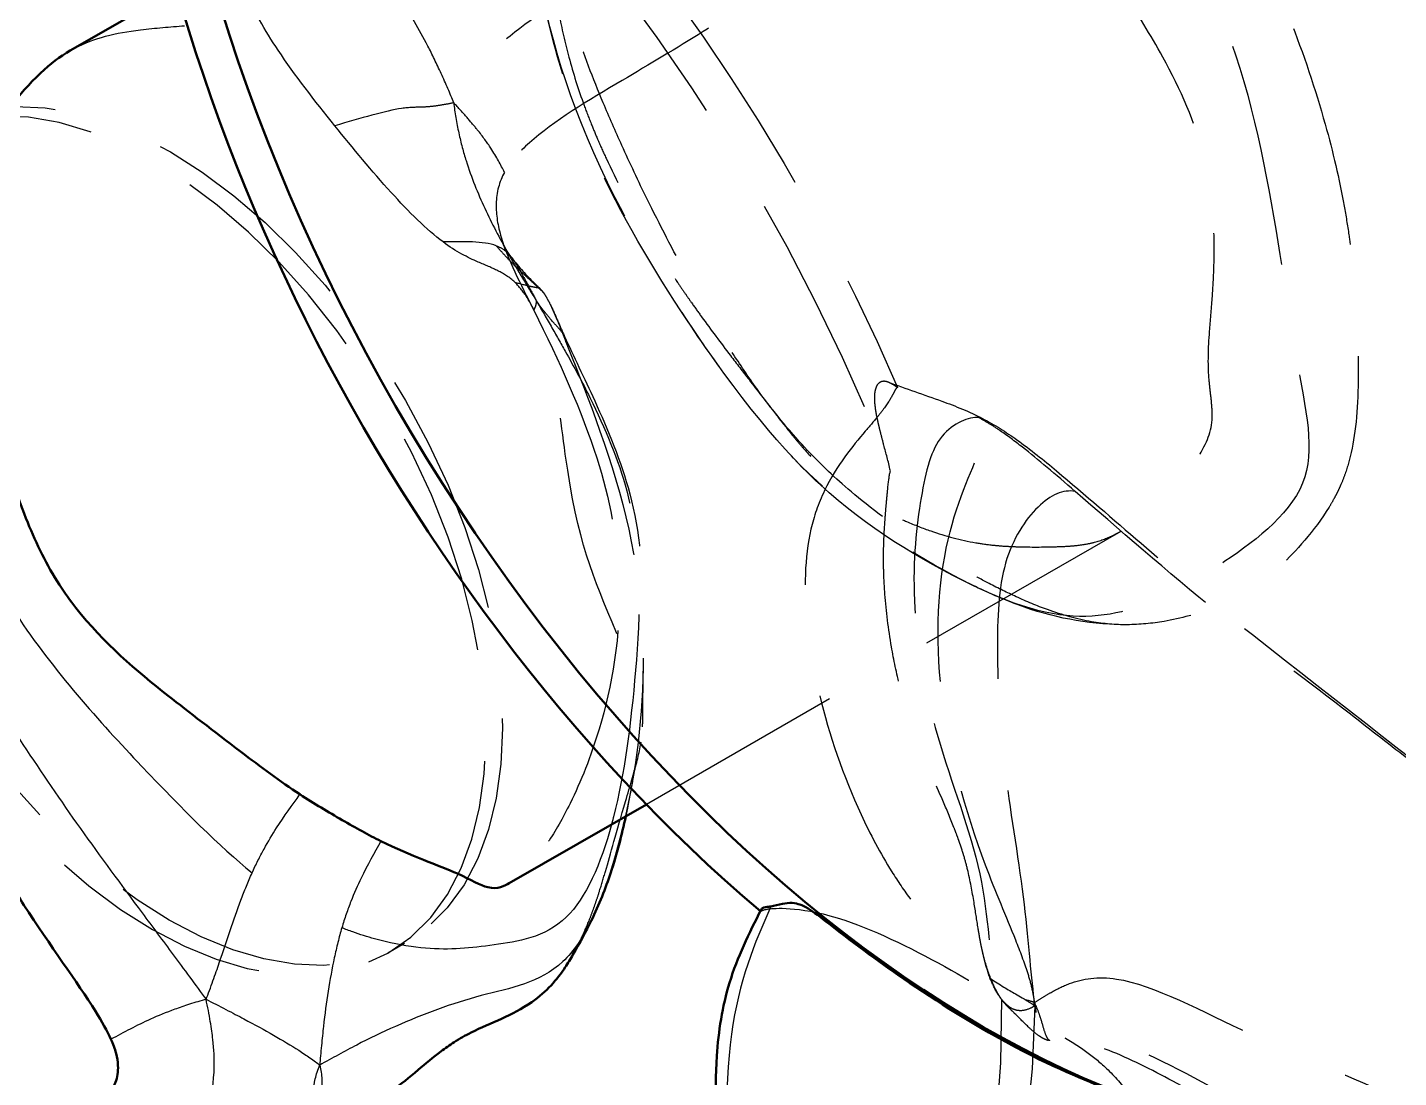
# Model space of a CAD drawing. Header units: millimetres. Extents: x 0 to 420, y 0 to 297.
# Drawn here: x 357.05 to 371.62, y 170.66 to 181.83 of the extents above; entities that cross this region are included whole.
import ezdxf

# ---------------------------------------------------------------- set-up
doc = ezdxf.new("R2010")
doc.units = ezdxf.units.MM
doc.header["$LTSCALE"] = 0.75
doc.linetypes.add('HIDDEN2', pattern=[4.7625, 3.175, -1.5875])
for name, color, linetype, lineweight in [('Hidden', 7, 'HIDDEN2', 25), ('Hidden Narrow', 7, 'HIDDEN2', 25), ('Visible', 7, 'Continuous', 50), ('Visible Narrow', 7, 'Continuous', 25)]:
    doc.layers.add(name, color=color, linetype=linetype, lineweight=lineweight)

msp = doc.modelspace()

# ---------------------------------------------------------------- linework, layer by layer
at = {"layer": 'Hidden', "extrusion": (-1e-16, -0.817547, 0.575862)}
for p, q in [((368.6643, 176.471), (363.6236, 173.5683)), ((361.0544, 172.0887), (360.8776, 171.9869))]:
    msp.add_line(p, q, dxfattribs=at)
at = {"layer": 'Hidden', "extrusion": (3e-16, 5e-16, -1)}
for centre, major_axis, ratio, start_param, end_param in [((366.8678, 181.2062), (-6.2379, 10.8323), 0.5780931, 1.0149939, 1.8544924), ((358.5593, 176.4217), (-6.2379, 10.8323), 0.5780931, 0.9870917, 1.8313697), ((358.9128, 176.6253), (-6.2379, 10.8323), 0.5780931, 1.0866297, 1.7713137), ((358.3825, 176.3199), (-2.4952, 4.3329), 0.5780931, 3.1415927, 9.424778), ((366.8678, 181.2062), (-6.2379, 10.8323), 0.5780932, 4.1567499, 4.1571198), ((358.5593, 176.4217), (-6.2379, 10.8323), 0.5780931, 2.3381887, 3.389199), ((358.9128, 176.6253), (-6.2379, 10.8323), 0.5780931, 2.3649991, 3.4211848)]:
    msp.add_ellipse(centre, major_axis=major_axis, ratio=ratio, start_param=start_param, end_param=end_param, dxfattribs=at)
at = {"layer": 'Hidden'}
msp.add_ellipse((358.5593, 176.4217), major_axis=(-2.4952, 4.3329), ratio=0.5780931, start_param=4.712389, end_param=10.9955743, dxfattribs=at)
for points, knots in [([(368.7146, 184.8978), (368.8279, 184.7324), (368.9423, 184.5711), (369.2164, 184.1838), (369.3758, 183.9576), (369.7463, 183.3921), (369.9007, 183.1248), (370.1101, 182.7186), (370.1796, 182.5743), (370.3214, 182.2616), (370.3931, 182.0915), (370.6059, 181.5511), (370.7339, 181.1693), (370.9199, 180.5033), (370.986, 180.2172), (371.0574, 179.8271), (371.0744, 179.7244), (371.0999, 179.5517), (371.1094, 179.4815), (371.1241, 179.3629), (371.1297, 179.3143), (371.1404, 179.2145), (371.1454, 179.1633), (371.1576, 179.0273), (371.1639, 178.943), (371.1844, 178.6126), (371.1905, 178.3582), (371.1861, 177.8064), (371.1652, 177.5413), (371.096, 177.2317), (371.0747, 177.1564), (371.0355, 177.0451), (371.0207, 177.0074), (370.9972, 176.953), (370.9894, 176.9355), (370.9761, 176.9072), (370.9708, 176.8963), (370.9603, 176.8752), (370.9552, 176.865), (370.9431, 176.8416), (370.936, 176.8284), (370.9129, 176.7861), (370.8963, 176.7575), (370.7228, 176.4732), (370.513, 176.2477), (370.3298, 176.0713), (370.2828, 176.0287), (370.2106, 175.9686), (370.186, 175.949), (370.1483, 175.9206), (370.1357, 175.9113), (370.115, 175.8964), (370.107, 175.8908), (370.0916, 175.8802), (370.0842, 175.8751), (370.0671, 175.8636), (370.0573, 175.8572), (370.026, 175.8371), (370.0042, 175.8237), (369.8756, 175.7484), (369.7631, 175.6969), (369.4833, 175.5928), (369.3023, 175.5447), (369.0001, 175.4929), (368.8682, 175.4786), (368.6095, 175.4773), (368.4851, 175.4875), (368.2008, 175.5374), (368.0447, 175.5812), (367.7754, 175.6788), (367.6639, 175.7254), (367.4589, 175.819), (367.3629, 175.8662), (367.1921, 175.9552), (367.1166, 175.9963), (366.9883, 176.0688), (366.9353, 176.0996), (366.826, 176.1646), (366.7696, 176.1991), (366.6239, 176.2902), (366.5345, 176.3484), (366.0935, 176.6458), (365.8645, 176.8331), (365.5483, 177.1136), (365.397, 177.2628), (365.0582, 177.6366), (364.9111, 177.8291), (364.706, 178.1151), (364.6182, 178.2458), (364.4844, 178.4546), (364.4358, 178.5326), (364.3567, 178.6629), (364.3254, 178.7152), (364.2633, 178.8205), (364.2324, 178.8737), (364.1514, 179.0151), (364.1017, 179.1041), (363.9071, 179.4586), (363.765, 179.7337), (363.5397, 180.1929), (363.4491, 180.3846), (363.2953, 180.7239), (363.229, 180.8758), (363.0574, 181.2866), (362.9563, 181.5491), (362.8057, 181.9939), (362.749, 182.1796), (362.6258, 182.651), (362.5827, 182.8914), (362.525, 183.4222), (362.5298, 183.7144), (362.6268, 184.5697), (362.8368, 185.2095), (363.1189, 185.8634), (363.287, 186.1469), (363.7395, 186.6088), (364.0306, 186.7694), (364.5797, 187), (364.7576, 187.0646), (364.9868, 187.1499)], [-7.0361051, -7.0361051, -7.0361051, -7.0361051, -7.0127297, -7.0127297, -6.981024, -6.981024, -6.9375165, -6.9375165, -6.9141409, -6.9141409, -6.8869476, -6.8869476, -6.8275817, -6.8275817, -6.7798759, -6.7798759, -6.7626839, -6.7626839, -6.7507937, -6.7507937, -6.7425091, -6.7425091, -6.7337019, -6.7337019, -6.7190239, -6.7190239, -6.6758966, -6.6758966, -6.6122281, -6.6122281, -6.5902695, -6.5902695, -6.5784801, -6.5784801, -6.5727823, -6.5727823, -6.5691225, -6.5691225, -6.5656682, -6.5656682, -6.5611105, -6.5611105, -6.5508965, -6.5508965, -6.4573319, -6.4573319, -6.4266003, -6.4266003, -6.4110967, -6.4110967, -6.403366, -6.403366, -6.3985555, -6.3985555, -6.394118, -6.394118, -6.3883738, -6.3883738, -6.3757234, -6.3757234, -6.3146836, -6.3146836, -6.2281236, -6.2281236, -6.1676611, -6.1676611, -6.1127347, -6.1127347, -6.0476847, -6.0476847, -6.0031637, -6.0031637, -5.9646209, -5.9646209, -5.9342607, -5.9342607, -5.9129293, -5.9129293, -5.8902197, -5.8902197, -5.8541884, -5.8541884, -5.7119681, -5.7119681, -5.5732035, -5.5732035, -5.391336, -5.391336, -5.2475092, -5.2475092, -5.1634578, -5.1634578, -5.1076436, -5.1076436, -5.0513402, -5.0513402, -4.9582049, -4.9582049, -4.6803047, -4.6803047, -4.4876, -4.4876, -4.3329597, -4.3329597, -4.0697114, -4.0697114, -3.8827137, -3.8827137, -3.5893077, -3.5893077, -3.157022, -3.157022, -2.2616629, -2.2616629, -1.4263974, -1.4263974, -0.5029819, -0.5029819, 0, 0, 0, 0]), ([(364.1921, 185.2755), (364.1655, 185.2824), (364.1334, 185.2852), (364.0443, 185.2831), (363.9821, 185.2718), (363.8412, 185.2273), (363.7607, 185.1896), (363.6293, 185.1079), (363.5783, 185.0713), (363.4222, 184.9437), (363.3188, 184.8373), (363.1625, 184.6378), (363.1054, 184.5554), (362.9899, 184.3657), (362.9325, 184.2565), (362.8315, 184.0292), (362.7874, 183.9116), (362.72, 183.6883), (362.6944, 183.5843), (362.6268, 183.2317), (362.6075, 182.9733), (362.6182, 182.6081), (362.6244, 182.5108), (362.6412, 182.3372), (362.6503, 182.2615), (362.6713, 182.1142), (362.683, 182.0427), (362.7241, 181.8193), (362.7588, 181.6661), (362.8463, 181.3418), (362.9006, 181.1707), (362.9881, 180.9304), (363.0146, 180.8613), (363.0639, 180.7389), (363.086, 180.6857), (363.1367, 180.568), (363.1656, 180.5036), (363.3065, 180.2012), (363.4314, 179.9663), (363.6523, 179.5884), (363.7419, 179.4435), (363.8746, 179.2388), (363.9151, 179.1776), (363.9814, 179.0792), (364.0069, 179.0419), (364.0569, 178.9694), (364.0813, 178.9343), (364.1404, 178.8504), (364.1751, 178.8017), (364.3112, 178.6131), (364.4143, 178.4756), (364.5834, 178.2542), (364.6499, 178.1684), (364.8046, 177.9685), (364.8901, 177.8572), (365.0298, 177.6763), (365.084, 177.6066), (365.1672, 177.5028), (365.1962, 177.4672), (365.2521, 177.4005), (365.279, 177.3692), (365.3463, 177.2935), (365.387, 177.2498), (365.5438, 177.0925), (365.6616, 176.9945), (365.8655, 176.854), (365.9383, 176.8084), (366.0784, 176.7274), (366.1459, 176.6913), (366.272, 176.6285), (366.3306, 176.6012), (366.4748, 176.5384), (366.5605, 176.5048), (366.8038, 176.4202), (366.9631, 176.3773), (367.1853, 176.3391), (367.2458, 176.3308), (367.3577, 176.3191), (367.4088, 176.3151), (367.5038, 176.3096), (367.5484, 176.3079), (367.7386, 176.3028), (367.8649, 176.3044), (368.0371, 176.3097), (368.0879, 176.312), (368.1813, 176.3192), (368.2259, 176.3242), (368.3092, 176.3375), (368.3483, 176.3456), (368.4572, 176.3742), (368.525, 176.3994), (368.6671, 176.4694), (368.7427, 176.5165), (368.865, 176.6067), (368.9068, 176.6395), (369.0718, 176.7771), (369.2015, 176.9018), (369.3921, 177.1247), (369.4632, 177.2202), (369.6058, 177.4639), (369.6413, 177.5809), (369.6348, 177.7995), (369.6283, 177.8569), (369.6145, 177.9754), (369.6072, 178.0357), (369.5901, 178.2591), (369.5951, 178.4143), (369.6182, 178.7115), (369.6287, 178.8304), (369.6444, 179.0514), (369.6504, 179.1542), (369.657, 179.3449), (369.6584, 179.4325), (369.6561, 179.6967), (369.6462, 179.8751), (369.6074, 180.1831), (369.584, 180.314), (369.4582, 180.8175), (369.2997, 181.1695), (368.9798, 181.7531), (368.8415, 181.976), (368.5881, 182.3994), (368.4789, 182.5916), (368.278, 182.8646), (368.1895, 182.967), (368.0112, 183.1115), (367.9303, 183.1607), (367.7351, 183.2392), (367.6265, 183.2585), (367.5183, 183.2612)], [-8.7013155, -8.7013155, -8.7013155, -8.7013155, -8.6127322, -8.6127322, -8.463339, -8.463339, -8.2803015, -8.2803015, -8.1640027, -8.1640027, -7.9215901, -7.9215901, -7.772608, -7.772608, -7.6005057, -7.6005057, -7.434171, -7.434171, -7.2969046, -7.2969046, -6.9808603, -6.9808603, -6.8679141, -6.8679141, -6.7817164, -6.7817164, -6.701566, -6.701566, -6.5326136, -6.5326136, -6.3459709, -6.3459709, -6.2704435, -6.2704435, -6.2122237, -6.2122237, -6.1414971, -6.1414971, -5.8793285, -5.8793285, -5.7133268, -5.7133268, -5.6418355, -5.6418355, -5.5977386, -5.5977386, -5.5559686, -5.5559686, -5.4974239, -5.4974239, -5.3277576, -5.3277576, -5.2181154, -5.2181154, -5.0682253, -5.0682253, -4.9708952, -4.9708952, -4.9191209, -4.9191209, -4.8720233, -4.8720233, -4.803098, -4.803098, -4.6160094, -4.6160094, -4.5172383, -4.5172383, -4.4277722, -4.4277722, -4.3507958, -4.3507958, -4.2389528, -4.2389528, -4.0337697, -4.0337697, -3.9567018, -3.9567018, -3.8919303, -3.8919303, -3.8339926, -3.8339926, -3.6398793, -3.6398793, -3.5479605, -3.5479605, -3.4563504, -3.4563504, -3.3704251, -3.3704251, -3.2117888, -3.2117888, -3.0404174, -3.0404174, -2.9562074, -2.9562074, -2.7129091, -2.7129091, -2.5478372, -2.5478372, -2.2855054, -2.2855054, -2.1927793, -2.1927793, -2.1050619, -2.1050619, -1.8962103, -1.8962103, -1.7704906, -1.7704906, -1.6656506, -1.6656506, -1.578405, -1.578405, -1.4041159, -1.4041159, -1.2756663, -1.2756663, -0.9150908, -0.9150908, -0.6642004, -0.6642004, -0.4151698, -0.4151698, -0.25657, -0.25657, -0.1404266, -0.1404266, 0, 0, 0, 0]), ([(367.5183, 183.2612), (367.3309, 183.2659), (367.1168, 183.2216), (366.6579, 183.0788), (366.4083, 182.9751), (365.8957, 182.7434), (365.4778, 182.5424), (364.6752, 182.0665), (364.4519, 181.9257), (363.9441, 181.6083), (363.657, 181.4365), (363.0061, 181.0542), (362.636, 180.8313), (362.2703, 180.5039), (362.1767, 180.3993), (362.1161, 180.2883)], [-2.9245591, -2.9245591, -2.9245591, -2.9245591, -2.4575112, -2.4575112, -1.9607744, -1.9607744, -1.2798999, -1.2798999, -0.9964738, -0.9964738, -0.6410256, -0.6410256, -0.1959091, -0.1959091, 0, 0, 0, 0]), ([(367.0912, 175.8974), (366.5311, 176.1691), (365.961, 176.5158), (365.2144, 177.2037), (364.9631, 177.4863), (364.4923, 178.0822), (364.2701, 178.3948), (363.6923, 179.2651), (363.3505, 179.8391), (362.9191, 180.7918), (362.7834, 181.1589), (362.5683, 181.9095), (362.4892, 182.2978), (362.4463, 182.6676)], [0, 0, 0, 0, 0.8635159, 0.8635159, 1.325458, 1.325458, 1.7814713, 1.7814713, 2.5803824, 2.5803824, 3.0590881, 3.0590881, 3.554258, 3.554258, 3.554258, 3.554258]), ([(360.3138, 180.7833), (360.0957, 181.0543), (359.8891, 181.3192), (359.5717, 181.7969), (359.4444, 182.0168), (359.345, 182.2472)], [-0.69272098, -0.69272098, -0.69272098, -0.69272098, -0.30507951, -0.30507951, 0, 0, 0, 0]), ([(357.5018, 181.5825), (357.5193, 181.5926), (357.537, 181.6023), (357.7598, 181.7187), (357.9799, 181.7716), (358.4063, 181.8236), (358.564, 181.834), (358.715, 181.8478)], [-0.60936552, -0.60936552, -0.60936552, -0.60936552, -0.57760694, -0.57760694, -0.21233742, -0.21233742, 0, 0, 0, 0]), ([(361.4633, 179.5478), (361.2901, 179.6773), (361.0975, 179.8703), (360.7108, 180.2966), (360.5033, 180.5479), (360.3138, 180.7833)], [-0.7160751, -0.7160751, -0.7160751, -0.7160751, -0.37121011, -0.37121011, 0, 0, 0, 0]), ([(362.1161, 180.2883), (362.0611, 180.1875), (362.0309, 180.0765), (362.0249, 179.8381), (362.0453, 179.7199), (362.1522, 179.3616), (362.2824, 179.1124), (362.4265, 178.8238)], [-0.80590228, -0.80590228, -0.80590228, -0.80590228, -0.58907606, -0.58907606, -0.38830242, -0.38830242, 0, 0, 0, 0]), ([(362.1329, 179.4646), (362.1339, 179.4629), (362.1345, 179.4619), (362.1345, 179.4619), (362.134, 179.4628), (362.1302, 179.4693), (362.1254, 179.4773), (362.1233, 179.4807), (362.1231, 179.4811), (362.1231, 179.4811), (362.1238, 179.48), (362.1296, 179.4709), (362.1367, 179.4601), (362.1572, 179.4302), (362.1716, 179.4099), (362.1899, 179.3852), (362.1932, 179.3807), (362.1966, 179.3762)], [0, 0, 0, 0, 0.0178318, 0.0178318, 0.03445175, 0.03445175, 0.07157731, 0.07157731, 0.08144301, 0.08144301, 0.11046894, 0.11046894, 0.15672018, 0.15672018, 0.21707381, 0.21707381, 0.23035243, 0.23035243, 0.23035243, 0.23035243]), ([(362.1966, 179.3762), (362.2653, 179.2851), (362.3532, 179.1889), (362.4458, 179.0993), (362.461, 179.0849), (362.4804, 179.0656), (362.483, 179.063), (362.4891, 179.0568), (362.4929, 179.0529), (362.5011, 179.0443), (362.5051, 179.0399), (362.5127, 179.0311), (362.5162, 179.0269), (362.5232, 179.0181), (362.5268, 179.0135), (362.5368, 178.9999), (362.5429, 178.9908), (362.5554, 178.9714), (362.5617, 178.961), (362.5856, 178.9193), (362.6015, 178.8876), (362.6422, 178.8015), (362.6647, 178.7489), (362.7097, 178.6455), (362.7319, 178.5947), (362.7551, 178.5432)], [0, 0, 0, 0, 0.27032482, 0.27032482, 0.32160163, 0.32160163, 0.33123195, 0.33123195, 0.3437817, 0.3437817, 0.35311061, 0.35311061, 0.35996293, 0.35996293, 0.36680839, 0.36680839, 0.38047873, 0.38047873, 0.39691708, 0.39691708, 0.44626767, 0.44626767, 0.5403246, 0.5403246, 0.63128004, 0.63128004, 0.63128004, 0.63128004]), ([(362.8442, 171.9706), (362.8764, 172.0278), (362.9069, 172.0872), (362.9627, 172.2058), (362.9884, 172.2652), (363.027, 172.3618), (363.0408, 172.3979), (363.0659, 172.4663), (363.0771, 172.4983), (363.1014, 172.5695), (363.1142, 172.6086), (363.1483, 172.7169), (363.1684, 172.7844), (363.2417, 173.0379), (363.3066, 173.2755), (363.4539, 173.7748), (363.4919, 173.8984), (363.551, 174.1267), (363.5729, 174.235), (363.5841, 174.4381), (363.5792, 174.5518), (363.5275, 174.7833), (363.5049, 174.8614), (363.4588, 175.0013), (363.4363, 175.0636), (363.3793, 175.214), (363.3419, 175.306), (363.052, 176.0098), (362.8965, 176.3381), (362.7092, 177.6706), (362.6814, 177.9691), (362.5749, 178.4347), (362.5266, 178.6032), (362.4267, 178.8348), (362.3865, 178.9135), (362.3042, 179.0354), (362.2664, 179.0817), (362.2246, 179.1209)], [-4.6135715, -4.6135715, -4.6135715, -4.6135715, -4.4011617, -4.4011617, -4.1987797, -4.1987797, -4.0801262, -4.0801262, -3.9771271, -3.9771271, -3.85359, -3.85359, -3.6388579, -3.6388579, -3.087643, -3.087643, -2.7842859, -2.7842859, -2.47641, -2.47641, -2.2181084, -2.2181084, -2.0891422, -2.0891422, -1.987075, -1.987075, -1.8401168, -1.8401168, -0.7959004, -0.7959004, -0.3812753, -0.3812753, -0.1773681, -0.1773681, -0.0742902, -0.0742902, 0, 0, 0, 0]), ([(362.4265, 178.8238), (362.7017, 178.2724), (362.938, 177.749), (363.2356, 176.8172), (363.3163, 176.3847), (363.3565, 175.3553), (363.2567, 174.8174), (363.0342, 174.0769), (362.927, 173.8097), (362.7356, 173.4205), (362.6565, 173.2821), (362.4349, 172.9501), (362.2927, 172.8038), (362.1691, 172.7306), (362.1672, 172.7296), (362.1653, 172.7284)], [-10.1552167, -10.1552167, -10.1552167, -10.1552167, -8.5388692, -8.5388692, -7.1229337, -7.1229337, -5.1782259, -5.1782259, -3.9208322, -3.9208322, -3.0669533, -3.0669533, -1.5519644, -1.5519644, -1.5296478, -1.5296478, -1.5296478, -1.5296478]), ([(362.7551, 178.5432), (362.8482, 178.3367), (362.9626, 178.104), (363.2145, 177.5533), (363.354, 177.2218), (363.5547, 176.4653), (363.5919, 176.0289), (363.5966, 175.3848), (363.5913, 175.1658), (363.5877, 174.9665)], [0, 0, 0, 0, 0.3645136, 0.3645136, 0.8152179, 0.8152179, 1.3354353, 1.3354353, 1.5886543, 1.5886543, 1.5886543, 1.5886543]), ([(366.1913, 178.061), (366.3792, 177.9879), (366.5741, 177.9244), (366.9102, 177.8028), (367.0574, 177.7436), (367.1971, 177.6707)], [0, 0, 0, 0, 0.24318731, 0.24318731, 0.43238196, 0.43238196, 0.43238196, 0.43238196]), ([(366.2919, 178.0016), (366.2878, 177.9991), (366.2841, 177.9959), (366.2742, 177.9851), (366.2685, 177.9757), (366.2587, 177.9578), (366.2564, 177.9532), (366.2447, 177.9306), (366.2415, 177.9244), (366.2143, 177.8739), (366.1855, 177.8276), (366.1171, 177.7365), (366.0978, 177.7121), (366.035, 177.6345), (365.9963, 177.59), (365.8171, 177.38), (365.6465, 177.1731), (365.4489, 176.7623), (365.4038, 176.6276), (365.3051, 176.196), (365.2954, 175.8525), (365.3563, 175.2418), (365.4019, 174.986), (365.5659, 174.3117), (365.7153, 173.8727), (366.0014, 173.253), (366.1101, 173.0469), (366.2953, 172.7497), (366.363, 172.6497), (366.5201, 172.4397), (366.6096, 172.3324), (366.8768, 172.0421), (367.1163, 171.8177), (367.4859, 171.5843), (367.5407, 171.5597), (367.6596, 171.4862)], [-6.2112176, -6.2112176, -6.2112176, -6.2112176, -6.1619122, -6.1619122, -6.0663498, -6.0663498, -6.0024462, -6.0024462, -5.933844, -5.933844, -5.6254016, -5.6254016, -5.5124813, -5.5124813, -5.251775, -5.251775, -4.5173642, -4.5173642, -4.1274598, -4.1274598, -3.2647992, -3.2647992, -2.680116, -2.680116, -1.7447764, -1.7447764, -1.2750805, -1.2750805, -1.0289985, -1.0289985, -0.7425002, -0.7425002, -0.2018779, -0.2018779, 0, 0, 0, 0]), ([(367.3969, 171.4966), (367.3784, 171.5229), (367.3499, 171.5679), (367.2922, 171.6931), (367.2634, 171.7604), (367.2205, 171.9018), (367.2083, 171.9491), (367.1918, 172.0208), (367.1864, 172.046), (367.1785, 172.0851), (367.1757, 172.0991), (367.1709, 172.1243), (367.1688, 172.1356), (367.1645, 172.1596), (367.1622, 172.1724), (367.1562, 172.207), (367.1525, 172.2288), (367.1345, 172.3391), (367.121, 172.4301), (367.0869, 172.6391), (367.0654, 172.7582), (367.0238, 172.9291), (367.0102, 172.9792), (366.9857, 173.0597), (366.9769, 173.0875), (366.9612, 173.1346), (366.9545, 173.154), (366.9408, 173.1932), (366.9337, 173.2129), (366.9155, 173.2624), (366.9042, 173.2922), (366.8552, 173.418), (366.8146, 173.5142), (366.6959, 173.7888), (366.6122, 173.974), (366.5009, 174.2497), (366.4674, 174.3376), (366.421, 174.4709), (366.4066, 174.5147), (366.3808, 174.5968), (366.3695, 174.6347), (366.3444, 174.7222), (366.3311, 174.7718), (366.2827, 174.9625), (366.2531, 175.1042), (366.1962, 175.4318), (366.1727, 175.6215), (366.1526, 175.885), (366.1483, 175.9661), (366.1446, 176.0922), (366.1439, 176.1378), (366.144, 176.3247), (366.1502, 176.4566), (366.1638, 176.6417), (366.1677, 176.6903), (366.1737, 176.7591), (366.1756, 176.7813), (366.1792, 176.8214), (366.181, 176.8405), (366.185, 176.8829), (366.1875, 176.909), (366.198, 177.012), (366.2057, 177.0712), (366.217, 177.1152)], [-5.4272136, -5.4272136, -5.4272136, -5.4272136, -5.063283, -5.063283, -4.8332257, -4.8332257, -4.718287, -4.718287, -4.6560527, -4.6560527, -4.6211384, -4.6211384, -4.5930007, -4.5930007, -4.5609673, -4.5609673, -4.5061805, -4.5061805, -4.2830382, -4.2830382, -4.0040524, -4.0040524, -3.8821262, -3.8821262, -3.8181915, -3.8181915, -3.7735579, -3.7735579, -3.7280709, -3.7280709, -3.6595015, -3.6595015, -3.4379421, -3.4379421, -3.0208011, -3.0208011, -2.824066, -2.824066, -2.7246792, -2.7246792, -2.639391, -2.639391, -2.5275054, -2.5275054, -2.2073968, -2.2073968, -1.7693727, -1.7693727, -1.5725349, -1.5725349, -1.4579877, -1.4579877, -1.0999776, -1.0999776, -0.9745019, -0.9745019, -0.9163495, -0.9163495, -0.8666847, -0.8666847, -0.8020462, -0.8020462, -0.5922036, -0.5922036, -0.5922036, -0.5922036]), ([(368.6872, 175.4782), (368.3043, 175.4846), (367.9355, 175.5547), (367.4117, 175.7492), (367.251, 175.8198), (367.0912, 175.8974)], [0, 0, 0, 0, 0.54893328, 0.54893328, 0.79536357, 0.79536357, 0.79536357, 0.79536357]), ([(363.5877, 174.9665), (363.5859, 174.8618), (363.5846, 174.762), (363.5828, 174.5786), (363.582, 174.4953), (363.5809, 174.4139), (363.5807, 174.4024), (363.5806, 174.3913)], [0, 0, 0, 0, 0.13291425, 0.13291425, 0.27458379, 0.27458379, 0.29850882, 0.29850882, 0.29850882, 0.29850882]), ([(363.4752, 173.8462), (363.4829, 173.8729), (363.4887, 173.8958), (363.4953, 173.9237), (363.4967, 173.9309), (363.4968, 173.9312), (363.4968, 173.9312), (363.4968, 173.9312), (363.4959, 173.9267), (363.4927, 173.9098), (363.4903, 173.8962), (363.4838, 173.8597), (363.4795, 173.8352), (363.4749, 173.8088)], [0, 0, 0, 0, 0.04822694, 0.04822694, 0.09021161, 0.09021161, 0.09117008, 0.09117008, 0.12574446, 0.12574446, 0.16572681, 0.16572681, 0.21667687, 0.21667687, 0.21667687, 0.21667687]), ([(364.8381, 172.4287), (364.8407, 172.431), (364.8436, 172.433), (364.8597, 172.443), (364.8835, 172.4523), (365.0177, 172.4655), (365.2905, 172.4829), (366.0882, 172.2171), (366.5, 172.0084), (367.2015, 171.6162), (367.4777, 171.4432), (367.8838, 171.1993), (367.9436, 171.1637), (368.1068, 171.0652), (368.1956, 171.01), (368.3529, 170.8995), (368.4251, 170.8426), (368.583, 170.6949), (368.6691, 170.6003), (368.8033, 170.41), (368.8397, 170.338), (368.8931, 170.2144), (368.9123, 170.1491), (368.9255, 170.0827)], [-5.9187585, -5.9187585, -5.9187585, -5.9187585, -5.7323827, -5.7323827, -4.9718109, -4.9718109, -3.8468415, -3.8468415, -2.9374139, -2.9374139, -2.0950783, -2.0950783, -1.9257368, -1.9257368, -1.6197564, -1.6197564, -1.3365448, -1.3365448, -1.0096319, -1.0096319, -0.7253428, -0.7253428, -0.366445, -0.366445, -0.366445, -0.366445]), ([(367.4891, 171.3923), (367.4754, 171.4056), (367.4614, 171.4197), (367.4333, 171.4499), (367.4195, 171.4661), (367.3956, 171.4967), (367.3849, 171.5116), (367.3441, 171.5728), (367.3173, 171.6233), (367.2659, 171.7421), (367.2435, 171.8125), (367.219, 171.9049), (367.2134, 171.9276), (367.2025, 171.9732), (367.1973, 171.9965), (367.1926, 172.0176)], [0, 0, 0, 0, 0.02365615, 0.02365615, 0.04950599, 0.04950599, 0.07380723, 0.07380723, 0.14705353, 0.14705353, 0.23371293, 0.23371293, 0.2618091, 0.2618091, 0.29082541, 0.29082541, 0.29082541, 0.29082541]), ([(370.5589, 169.795), (370.1097, 170.0948), (369.7043, 170.3642), (368.9927, 170.746), (368.754, 170.867), (368.4285, 170.9941), (368.3301, 171.022), (368.1852, 171.0392), (368.1358, 171.0408), (368.055, 171.0422), (368.0274, 171.0425), (367.9833, 171.0443), (367.968, 171.0451), (367.944, 171.0474), (367.9357, 171.0484), (367.9165, 171.0514), (367.9057, 171.0535), (367.896, 171.0562)], [1.0705142, 1.0705142, 1.0705142, 1.0705142, 1.8749197, 1.8749197, 2.2490205, 2.2490205, 2.4464399, 2.4464399, 2.546289, 2.546289, 2.5967384, 2.5967384, 2.622316, 2.622316, 2.6353972, 2.6353972, 2.6490543, 2.6490543, 2.6490543, 2.6490543])]:
    msp.add_open_spline(points, degree=3, knots=knots, dxfattribs=at)
at = {"layer": 'Hidden', "extrusion": (-1.771e-12, -3.4906e-12, -1)}
msp.add_open_spline([(362.2246, 179.1209), (362.1694, 179.1726), (362.1104, 179.2093), (361.9822, 179.2737), (361.9129, 179.3013), (361.7269, 179.3829), (361.6032, 179.4433), (361.4633, 179.5478)], degree=3, knots=[-0.5662719, -0.5662719, -0.5662719, -0.5662719, -0.40350152, -0.40350152, -0.23999857, -0.23999857, 0, 0, 0, 0], dxfattribs=at)
at = {"layer": 'Hidden', "extrusion": (-1.45802e-11, -5.7418e-12, -1)}
msp.add_open_spline([(362.1275, 179.4628), (362.1191, 179.4854), (362.1131, 179.5007), (362.1073, 179.5151), (362.1063, 179.5174), (362.1063, 179.5174), (362.1064, 179.5173), (362.1073, 179.5152), (362.1125, 179.5038), (362.1188, 179.4913), (362.1193, 179.4902), (362.1229, 179.4833), (362.1265, 179.4764), (362.131, 179.4681), (362.1323, 179.4657), (362.1329, 179.4646)], degree=3, knots=[0, 0, 0, 0, 0.05996227, 0.05996227, 0.10824997, 0.10824997, 0.11874814, 0.11874814, 0.21543066, 0.21543066, 0.23788949, 0.23788949, 0.28742237, 0.28742237, 0.30997457, 0.30997457, 0.30997457, 0.30997457], dxfattribs=at)
at = {"layer": 'Hidden', "extrusion": (-2.7118e-12, 2.49e-13, -1)}
msp.add_open_spline([(366.217, 177.1152), (366.1937, 177.2147), (366.1701, 177.3027), (366.1365, 177.4292), (366.1254, 177.4713), (366.1088, 177.5363), (366.103, 177.5598), (366.0935, 177.5994), (366.0898, 177.6157), (366.0822, 177.6496), (366.0784, 177.6674), (366.0642, 177.7391), (366.0547, 177.7978), (366.0502, 177.8748), (366.0499, 177.8973), (366.052, 177.934), (366.0536, 177.9489), (366.0592, 177.9787), (366.0634, 177.9937), (366.0754, 178.0225), (366.0835, 178.036), (366.1025, 178.0554), (366.1123, 178.0619), (366.1357, 178.0702), (366.1489, 178.0709), (366.17, 178.0678), (366.1776, 178.0658), (366.1917, 178.061), (366.1983, 178.0582), (366.2133, 178.0511), (366.222, 178.0464), (366.2494, 178.0302), (366.2694, 178.0166), (366.2919, 178.0016)], degree=3, knots=[-0.58686471, -0.58686471, -0.58686471, -0.58686471, -0.45752442, -0.45752442, -0.39421611, -0.39421611, -0.35893323, -0.35893323, -0.33447203, -0.33447203, -0.30795218, -0.30795218, -0.22734697, -0.22734697, -0.19496504, -0.19496504, -0.17283087, -0.17283087, -0.14931199, -0.14931199, -0.12379177, -0.12379177, -0.10287467, -0.10287467, -0.07883007, -0.07883007, -0.06509551, -0.06509551, -0.05307626, -0.05307626, -0.03685778, -0.03685778, 0, 0, 0, 0], dxfattribs=at)
at = {"layer": 'Hidden', "extrusion": (1.2329e-12, 1.6319e-12, -1)}
msp.add_open_spline([(367.1971, 177.6707), (367.3246, 177.6042), (367.446, 177.5264), (367.7086, 177.3394), (367.8476, 177.2268), (368.2892, 176.8583), (368.5823, 176.5997), (369.7745, 175.5777), (370.6838, 174.8935), (371.767, 174.0403), (371.917, 173.9257), (372.118, 173.7859), (372.1827, 173.7436), (372.3081, 173.6678), (372.3704, 173.6333), (372.4397, 173.5991)], degree=3, knots=[0, 0, 0, 0, 0.1724992, 0.1724992, 0.3974458, 0.3974458, 0.908158, 0.908158, 2.4404508, 2.4404508, 2.6822172, 2.6822172, 2.815297, 2.815297, 2.9502589, 2.9502589, 2.9502589, 2.9502589], dxfattribs=at)
at = {"layer": 'Hidden', "extrusion": (-7.07772e-11, 1.39948e-11, -1)}
msp.add_open_spline([(363.4749, 173.8088), (363.4591, 173.7191), (363.4402, 173.6145), (363.4145, 173.4873), (363.4099, 173.4649), (363.4052, 173.4425)], degree=3, knots=[0, 0, 0, 0, 0.1737443, 0.1737443, 0.21075812, 0.21075812, 0.21075812, 0.21075812], dxfattribs=at)
at = {"layer": 'Hidden'}
for points in [[(364.8449, 172.4508), (364.842, 172.4451), (364.8398, 172.438), (364.8381, 172.4287)], [(367.6596, 171.4862), (367.7117, 171.4541), (367.7317, 171.44), (367.7367, 171.4364)], [(367.7367, 171.4364), (367.7414, 171.4331), (367.746, 171.4296), (367.7511, 171.4259)]]:
    msp.add_open_spline(points, degree=3, dxfattribs=at)
at = {"layer": 'Hidden', "extrusion": (6.576e-13, -2.8283e-12, -1)}
msp.add_open_spline([(367.7197, 171.4071), (367.6937, 171.3937), (367.6555, 171.3763), (367.5754, 171.3725), (367.5456, 171.3792), (367.5017, 171.3996), (367.4861, 171.4097), (367.4641, 171.4267), (367.4569, 171.4328), (367.4469, 171.4419), (367.4439, 171.4447), (367.4389, 171.4495), (367.4368, 171.4516), (367.4327, 171.4557), (367.4307, 171.4578), (367.4256, 171.4631), (367.4226, 171.4663), (367.4119, 171.4782), (367.4043, 171.4873), (367.3969, 171.4966)], degree=3, knots=[-0.257665, -0.257665, -0.257665, -0.257665, -0.17085832, -0.17085832, -0.10899229, -0.10899229, -0.0708596, -0.0708596, -0.05176416, -0.05176416, -0.04349781, -0.04349781, -0.0376801, -0.0376801, -0.03182241, -0.03182241, -0.02305868, -0.02305868, 0, 0, 0, 0], dxfattribs=at)
at = {"layer": 'Hidden', "extrusion": (-2.1848e-12, -2.6772e-12, -1)}
msp.add_open_spline([(367.896, 171.0562), (367.8775, 171.0613), (367.8577, 171.0699), (367.8223, 171.089), (367.8061, 171.0993), (367.7554, 171.1351), (367.7227, 171.1638), (367.6399, 171.2423), (367.5904, 171.2937), (367.5231, 171.3592), (367.5059, 171.3757), (367.4891, 171.3923)], degree=3, knots=[0, 0, 0, 0, 0.02607165, 0.02607165, 0.04944321, 0.04944321, 0.10129831, 0.10129831, 0.18635125, 0.18635125, 0.21560632, 0.21560632, 0.21560632, 0.21560632], dxfattribs=at)
at = {"layer": 'Hidden', "extrusion": (-1.56173e-10, 2.60329e-10, -1)}
msp.add_open_spline([(367.7511, 171.4259), (367.7407, 171.4185), (367.73, 171.4124), (367.7197, 171.4071)], degree=3, dxfattribs=at)
at = {"layer": 'Hidden Narrow'}
for points, knots in [([(367.4777, 184.1436), (367.5882, 184.0963), (367.7122, 184.0355), (367.9392, 183.9165), (368.0423, 183.8583), (368.3204, 183.6877), (368.813, 183.3359), (369.6978, 182.3521), (370.2453, 180.3533), (370.5209, 178.1652), (370.8498, 176.9221), (369.6557, 176.0431), (368.7554, 175.5586), (367.7311, 175.5171), (366.0381, 176.4464), (364.8423, 177.4831), (363.0238, 180.2449), (362.3362, 182.6138), (362.4348, 184.3407), (363.2245, 185.7455), (363.8575, 186.017), (364.1568, 186.0787), (364.3188, 186.1103), (364.3778, 186.1222), (364.5057, 186.1484), (364.5747, 186.1628), (364.6343, 186.1773)], [0, 0, 0, 0, 0.125, 0.125, 0.25, 0.25, 0.5, 1, 2, 3, 4, 5, 6, 7, 8, 9, 10, 11, 12, 13, 13.5, 13.75, 13.75, 13.875, 13.875, 14, 14, 14, 14]), ([(367.4777, 184.1436), (367.3672, 184.1469), (367.2353, 184.1383), (366.9868, 184.1133), (366.8702, 184.0969), (366.5435, 184.0363), (365.9235, 183.8748), (364.5798, 183.317), (363.4605, 182.5996), (362.3469, 181.8932), (361.9596, 181.56), (361.7911, 181.3793), (361.7389, 181.3137), (361.6425, 181.1714), (361.5983, 181.0949), (361.577, 181.0277)], [-3, -3, -3, -3, -2.875, -2.875, -2.75, -2.75, -2.5, -2, -1, -0.5, -0.25, -0.25, -0.125, -0.125, 0, 0, 0, 0]), ([(361.577, 181.0277), (361.5405, 181.1217), (361.4916, 181.234), (361.3955, 181.4437), (361.3484, 181.541), (361.2097, 181.8103), (361.0184, 182.14), (360.8053, 182.4159), (360.6297, 182.5946), (360.5655, 182.6498), (360.4258, 182.7514), (360.3503, 182.7979), (360.284, 182.8209)], [0, 0, 0, 0, 0.125, 0.125, 0.25, 0.25, 0.5, 0.75, 0.75, 0.875, 0.875, 1, 1, 1, 1]), ([(361.577, 181.0277), (361.5331, 181.0185), (361.4914, 181.0109), (361.4191, 180.9986), (361.3885, 180.9941), (361.3132, 180.9851), (361.1985, 180.9785), (360.9926, 180.9827), (360.5855, 180.8634), (360.3138, 180.7833)], [-2, -2, -2, -2, -1.875, -1.875, -1.75, -1.75, -1.5, -1, -0.0234938, -0.0234938, -0.0234938, -0.0234938]), ([(362.1161, 180.2883), (362.0766, 180.3681), (362.0079, 180.4995), (361.8875, 180.6669), (361.7971, 180.7793), (361.7608, 180.8225), (361.6755, 180.9205), (361.6266, 180.9752), (361.577, 181.0277)], [-0.91640329, -0.91640329, -0.91640329, -0.91640329, -0.5, -0.25, -0.25, -0.125, -0.125, 0, 0, 0, 0]), ([(361.577, 181.0277), (361.5863, 180.928), (361.607, 180.8135), (361.6535, 180.6008), (361.6794, 180.5028), (361.7647, 180.2333), (361.8991, 179.9019), (362.0627, 179.5892), (362.1969, 179.3509), (362.2455, 179.2673), (362.3504, 179.0917), (362.4067, 178.9998), (362.4539, 178.9239)], [0, 0, 0, 0, 0.125, 0.125, 0.25, 0.25, 0.5, 0.75, 0.75, 0.875, 0.875, 1, 1, 1, 1]), ([(362.4739, 179.0621), (362.4615, 179.0765), (362.4491, 179.088), (362.408, 179.1254), (362.3794, 179.1514), (362.3058, 179.2179), (362.2608, 179.2602), (362.1822, 179.3398), (362.1541, 179.3691), (362.0943, 179.4336), (362.0627, 179.4688), (362.0292, 179.5073)], [0, 0, 0, 0, 0.25, 0.25, 0.5, 0.5, 0.75, 0.75, 0.875, 0.875, 1, 1, 1, 1]), ([(362.4539, 178.9239), (362.5007, 178.8435), (362.5574, 178.7457), (362.6642, 178.5597), (362.7142, 178.4714), (362.8544, 178.2206), (363.1174, 177.7319), (363.6077, 176.5693), (363.5266, 174.9245), (363.3867, 173.8617), (363.2613, 173.3823), (363.254, 173.3554)], [0, 0, 0, 0, 0.125, 0.125, 0.25, 0.25, 0.5, 1, 2, 3, 3.0601589, 3.0601589, 3.0601589, 3.0601589]), ([(362.7686, 178.4869), (362.9358, 178.0699), (363.5387, 176.5741), (363.6488, 174.6294), (363.3757, 173.2099), (363.1356, 172.5296), (363.0381, 172.3311)], [-7, -7, -7, -7, -6, -5, -4, -3.4728736, -3.4728736, -3.4728736, -3.4728736]), ([(367.154, 177.682), (367.0581, 177.6902), (366.7083, 177.5621), (366.5361, 176.8984), (366.4104, 175.8079), (366.6601, 174.2814), (367.2721, 172.8053), (367.2581, 171.6946), (367.5021, 171.3455), (367.6107, 171.3259), (367.6633, 171.3458), (367.681, 171.3592), (367.7058, 171.3876), (367.7129, 171.3968), (367.7197, 171.4071)], [-7, -7, -7, -7, -6, -5, -4, -3, -2, -1, -0.5, -0.25, -0.25, -0.125, -0.125, -0.0750704, -0.0750704, -0.0750704, -0.0750704]), ([(367.7476, 171.4605), (367.7456, 171.5001), (367.7352, 171.5555), (367.7096, 171.666), (367.6944, 171.7211), (367.6416, 171.886), (367.5102, 172.2323), (367.1023, 173.1715), (366.6537, 174.7856), (366.7605, 176.496), (367.2839, 177.5128), (367.25, 177.6738), (367.154, 177.682)], [-12, -12, -12, -12, -11.875, -11.875, -11.75, -11.75, -11.5, -11, -10, -9, -8, -7, -7, -7, -7]), ([(368.1815, 176.8945), (367.9669, 177.0804), (367.6961, 177.313), (367.4601, 177.4881), (367.3444, 177.567), (367.3062, 177.5919), (367.2301, 177.6389), (367.1922, 177.6611), (367.154, 177.682)], [-1, -1, -1, -1, -0.5, -0.25, -0.25, -0.125, -0.125, 0, 0, 0, 0]), ([(368.1815, 176.8945), (368.053, 176.9202), (367.7867, 176.8015), (367.381, 176.1891), (367.337, 175.2364), (367.395, 174.0279), (367.6617, 172.5173), (367.7147, 171.5961), (367.7978, 171.1625), (367.8505, 171.0876), (367.8764, 171.0655), (367.8844, 171.0604), (367.8989, 171.0548), (367.9055, 171.0543), (367.9126, 171.0541)], [0, 0, 0, 0, 1, 2, 3, 4, 5, 6, 6.5, 6.75, 6.75, 6.875, 6.875, 7, 7, 7, 7]), ([(372.4388, 173.5995), (372.3163, 173.66), (372.1989, 173.7271), (371.9709, 173.8708), (371.8603, 173.9474), (371.5336, 174.1866), (370.9004, 174.7014), (369.7408, 175.5333), (368.6106, 176.5228), (368.1815, 176.8945)], [-4, -4, -4, -4, -3.75, -3.75, -3.5, -3.5, -3, -2, -1, -1, -1, -1]), ([(367.7476, 171.4605), (367.7712, 171.4751), (367.8025, 171.4951), (367.8645, 171.5333), (367.8952, 171.5516), (367.986, 171.6036), (368.1777, 171.6999), (368.7493, 171.7954), (370.0636, 171.0745), (371.2615, 170.6197), (371.9847, 170.2654), (372.3075, 170.1132), (372.365, 170.0866), (372.4252, 170.0593)], [0, 0, 0, 0, 0.125, 0.125, 0.25, 0.25, 0.5, 1, 2, 3, 3.5, 3.5, 3.6025926, 3.6025926, 3.6025926, 3.6025926]), ([(367.7476, 171.4605), (367.7228, 171.4703), (367.6972, 171.4775), (367.6695, 171.4841), (367.6645, 171.4852), (367.6596, 171.4862)], [0, 0, 0, 0, 0.125, 0.125, 0.15393327, 0.15393327, 0.15393327, 0.15393327]), ([(367.9126, 171.0541), (367.9086, 171.056), (367.905, 171.0581), (367.8968, 171.066), (367.8924, 171.0718), (367.8776, 171.0953), (367.8568, 171.1425), (367.835, 171.2268), (367.8119, 171.3024), (367.8021, 171.3309), (367.7782, 171.3947), (367.7641, 171.4299), (367.7476, 171.4605)], [-1, -1, -1, -1, -0.875, -0.875, -0.75, -0.75, -0.5, -0.25, -0.25, -0.125, -0.125, 0, 0, 0, 0]), ([(371.0766, 169.7961), (370.6382, 170.0567), (369.7414, 170.4753), (368.6416, 171.121), (368.1646, 171.0617), (368.0308, 171.0497), (367.9759, 171.0485), (367.9602, 171.0487), (367.9341, 171.0505), (367.9237, 171.052), (367.9126, 171.0541)], [-2.912151, -2.912151, -2.912151, -2.912151, -2, -1, -0.5, -0.25, -0.25, -0.125, -0.125, 0, 0, 0, 0])]:
    msp.add_open_spline(points, degree=3, knots=knots, dxfattribs=at)
msp.add_open_spline([(362.0292, 179.5073), (361.8919, 179.5579), (361.679, 179.5538), (361.4633, 179.5478)], degree=3, dxfattribs=at)
at = {"layer": 'Hidden Narrow', "extrusion": (5.5415e-12, 3.5829e-12, -1)}
msp.add_open_spline([(362.0292, 179.5073), (362.0649, 179.4942), (362.0955, 179.4773), (362.1531, 179.4302), (362.1801, 179.3998), (362.2374, 179.3194), (362.2676, 179.2693), (362.3236, 179.1685), (362.3457, 179.1279), (362.3965, 179.0326), (362.4254, 178.978), (362.4539, 178.9239)], degree=3, knots=[-1, -1, -1, -1, -0.75, -0.75, -0.5, -0.5, -0.25, -0.25, -0.125, -0.125, 0, 0, 0, 0], dxfattribs=at)
at = {"layer": 'Hidden Narrow', "extrusion": (-5.631e-12, -2.25594e-11, -1)}
msp.add_open_spline([(362.2246, 179.1209), (362.2845, 179.1044), (362.3429, 179.0885), (362.4107, 179.0737), (362.4298, 179.0699), (362.4506, 179.0663), (362.4562, 179.0654), (362.466, 179.0638), (362.4701, 179.0631), (362.4739, 179.0621)], degree=3, knots=[-0.94971875, -0.94971875, -0.94971875, -0.94971875, -0.5, -0.5, -0.25, -0.25, -0.125, -0.125, 0, 0, 0, 0], dxfattribs=at)
at = {"layer": 'Hidden Narrow', "extrusion": (5.6319e-12, 7.64e-13, -1)}
msp.add_open_spline([(362.4539, 178.9239), (362.4533, 178.9166), (362.4527, 178.9094), (362.4514, 178.8966), (362.4507, 178.8911), (362.4483, 178.8768), (362.4425, 178.8545), (362.4329, 178.8358), (362.4265, 178.8238)], degree=3, knots=[0, 0, 0, 0, 0.125, 0.125, 0.25, 0.25, 0.5, 0.96300895, 0.96300895, 0.96300895, 0.96300895], dxfattribs=at)
at = {"layer": 'Hidden Narrow', "extrusion": (9.6631e-12, 7.3728e-12, -1)}
msp.add_open_spline([(362.7686, 178.4869), (362.7678, 178.4995), (362.766, 178.5109), (362.7598, 178.5328), (362.7556, 178.5432), (362.7388, 178.5745), (362.7059, 178.6167), (362.6481, 178.6785), (362.5906, 178.7454), (362.5676, 178.7736), (362.514, 178.8416), (362.4834, 178.8814), (362.4539, 178.9239)], degree=3, knots=[0, 0, 0, 0, 0.125, 0.125, 0.25, 0.25, 0.5, 0.75, 0.75, 0.875, 0.875, 1, 1, 1, 1], dxfattribs=at)
at = {"layer": 'Hidden Narrow', "extrusion": (-2.987e-12, -1.4064e-12, -1)}
msp.add_open_spline([(362.4739, 179.0621), (362.494, 179.0457), (362.5106, 179.0309), (362.5476, 178.9827), (362.568, 178.9494), (362.6124, 178.864), (362.66, 178.7582), (362.7268, 178.5911), (362.7686, 178.4869)], degree=3, knots=[-8, -8, -8, -8, -7.75, -7.75, -7.5, -7.5, -7.25, -7, -7, -7, -7], dxfattribs=at)
at = {"layer": 'Hidden Narrow', "extrusion": (-3.38662e-10, 1.59716e-10, -1)}
msp.add_open_spline([(367.7367, 171.4364), (367.7406, 171.444), (367.7442, 171.452), (367.7476, 171.4605)], degree=3, dxfattribs=at)
at = {"layer": 'Visible', "extrusion": (-1e-16, -0.817547, 0.575862)}
for p, q in [((358.6333, 182.2341), (357.5018, 181.5825)), ((363.6236, 173.5683), (362.1653, 172.7284))]:
    msp.add_line(p, q, dxfattribs=at)
at = {"layer": 'Visible'}
msp.add_ellipse((367.2213, 181.4098), major_axis=(-6.2379, 10.8323), ratio=0.5780931, start_param=-1.5707963, end_param=4.712389, dxfattribs=at)
at = {"layer": 'Visible', "extrusion": (3e-16, 5e-16, -1)}
msp.add_ellipse((366.8678, 181.2062), major_axis=(-6.2379, 10.8323), ratio=0.5780931, start_param=4.15712, end_param=5.5133509, dxfattribs=at)
at = {"layer": 'Visible'}
for points, knots in [([(356.2852, 179.5009), (356.3082, 179.8985), (356.4477, 180.2822), (356.7598, 180.8442), (356.947, 181.1192), (357.2885, 181.4411), (357.3924, 181.5195), (357.5018, 181.5825)], [-1.9192017, -1.9192017, -1.9192017, -1.9192017, -1.2709125, -1.2709125, -0.8077699, -0.8077699, -0.6093655, -0.6093655, -0.6093655, -0.6093655]), ([(359.9431, 173.6749), (359.7351, 173.8115), (359.5278, 173.965), (359.0223, 174.3494), (358.7679, 174.5462), (358.2087, 174.9847), (357.8546, 175.2847), (357.5008, 175.7353), (357.442, 175.8171), (357.251, 176.112), (357.1425, 176.3365), (356.947, 176.8162), (356.8614, 177.0761), (356.6937, 177.6051), (356.6146, 177.8536), (356.3782, 178.6062), (356.2595, 179.0589), (356.2852, 179.5009)], [-2.9189828, -2.9189828, -2.9189828, -2.9189828, -2.6475314, -2.6475314, -2.2814999, -2.2814999, -1.7416293, -1.7416293, -1.6264973, -1.6264973, -1.3397787, -1.3397787, -1.0238704, -1.0238704, -0.6844855, -0.6844855, 0, 0, 0, 0]), ([(354.4648, 178.762), (354.468, 178.6558), (354.4766, 178.5416), (354.4963, 178.3544), (354.5058, 178.2785), (354.529, 178.1194), (354.5428, 178.0358), (354.5839, 177.815), (354.6143, 177.6757), (354.7458, 177.1551), (354.8555, 176.8628), (355.1702, 176.1048), (355.4589, 175.5872), (355.8253, 174.8496), (355.9, 174.6901), (356.045, 174.3679), (356.0935, 174.2584), (356.206, 174.0062), (356.2653, 173.8747), (356.4608, 173.4569), (356.5939, 173.1938), (356.8324, 172.7771), (356.9178, 172.6385), (357.2852, 172.0704), (357.578, 171.6763), (357.8393, 171.2579), (357.8956, 171.1582), (357.9347, 171.0703)], [-1.7315948, -1.7315948, -1.7315948, -1.7315948, -1.6860263, -1.6860263, -1.6555303, -1.6555303, -1.6224678, -1.6224678, -1.5684794, -1.5684794, -1.4207909, -1.4207909, -1.0492014, -1.0492014, -0.9067717, -0.9067717, -0.8331047, -0.8331047, -0.740603, -0.740603, -0.5503304, -0.5503304, -0.4419561, -0.4419561, -0.1167586, -0.1167586, 0, 0, 0, 0]), ([(368.9733, 170.2472), (368.9465, 170.2887), (368.9116, 170.3287), (368.7764, 170.428), (368.6756, 170.4746), (368.3648, 170.6071), (368.0035, 170.742), (367.1707, 171.1862), (366.7975, 171.4152), (366.1329, 171.865), (365.8495, 172.0743), (365.4715, 172.3714), (365.4016, 172.4247), (365.3103, 172.4794), (365.2816, 172.4935), (365.2337, 172.5101), (365.207, 172.5172), (365.1382, 172.5214), (365.1044, 172.5175), (365.0262, 172.5025), (364.9839, 172.489), (364.9472, 172.4824)], [-1.5671233, -1.5671233, -1.5671233, -1.5671233, -1.4262017, -1.4262017, -1.2308187, -1.2308187, -0.8240896, -0.8240896, -0.4926737, -0.4926737, -0.2432837, -0.2432837, -0.1591095, -0.1591095, -0.1150031, -0.1150031, -0.082418, -0.082418, -0.0483336, -0.0483336, 0, 0, 0, 0]), ([(363.8481, 166.4978), (363.9915, 166.8407), (364.107, 167.1957), (364.2673, 167.8904), (364.3156, 168.2333), (364.3677, 168.9529), (364.3687, 169.3264), (364.3617, 170.0927), (364.348, 170.4922), (364.3893, 171.1532), (364.4301, 171.417), (364.5896, 171.9406), (364.715, 172.199), (364.8449, 172.4508)], [0, 0, 0, 0, 0.4549467, 0.4549467, 0.88269, 0.88269, 1.3242322, 1.3242322, 1.8184142, 1.8184142, 2.1399673, 2.1399673, 2.4817962, 2.4817962, 2.4817962, 2.4817962]), ([(364.9472, 172.4824), (364.9327, 172.4798), (364.9192, 172.4783), (364.8941, 172.4754), (364.8829, 172.4741), (364.8678, 172.4702), (364.8625, 172.4683), (364.853, 172.4622), (364.8491, 172.4581), (364.8456, 172.452), (364.8453, 172.4514), (364.8449, 172.4508)], [-0.097625204, -0.097625204, -0.097625204, -0.097625204, -0.074985621, -0.074985621, -0.050203586, -0.050203586, -0.034725472, -0.034725472, -0.017943115, -0.017943115, -0.016260463, -0.016260463, -0.016260463, -0.016260463]), ([(360.1504, 170.1805), (360.2014, 170.1975), (360.256, 170.2148), (360.4385, 170.2749), (360.5473, 170.3142), (360.8644, 170.4655), (360.9994, 170.5769), (361.2786, 170.8114), (361.3571, 170.8776), (361.4857, 170.975), (361.5328, 171.0084), (361.6419, 171.0785), (361.6983, 171.1099), (361.9729, 171.2463), (362.1988, 171.3219), (362.5664, 171.5784), (362.6735, 171.703), (362.7906, 171.8792), (362.818, 171.9241), (362.8442, 171.9706)], [-8.035403, -8.035403, -8.035403, -8.035403, -7.8506595, -7.8506595, -7.4456087, -7.4456087, -6.6944674, -6.6944674, -6.3947145, -6.3947145, -6.2252554, -6.2252554, -6.015798, -6.015798, -5.3248129, -5.3248129, -4.7864892, -4.7864892, -4.6135715, -4.6135715, -4.6135715, -4.6135715]), ([(357.9347, 171.0703), (357.9568, 171.0205), (357.9754, 170.9702), (358.0001, 170.8757), (358.0071, 170.8329), (358.0124, 170.7234), (358.0018, 170.6649), (357.9416, 170.4972), (357.8572, 170.4072), (357.5964, 170.1101), (357.4379, 169.9029), (357.1788, 169.7238)], [-1.2846128, -1.2846128, -1.2846128, -1.2846128, -1.1895679, -1.1895679, -1.1047339, -1.1047339, -0.9645328, -0.9645328, -0.6523831, -0.6523831, 0, 0, 0, 0])]:
    msp.add_open_spline(points, degree=3, knots=knots, dxfattribs=at)
at = {"layer": 'Visible', "extrusion": (-7.633e-13, -9.551e-13, -1)}
msp.add_open_spline([(360.8034, 173.1771), (360.6719, 173.2424), (360.5365, 173.3179), (360.2443, 173.4862), (360.0928, 173.5765), (359.9431, 173.6749)], degree=3, knots=[-0.48414548, -0.48414548, -0.48414548, -0.48414548, -0.24353511, -0.24353511, 0, 0, 0, 0], dxfattribs=at)
at = {"layer": 'Visible', "extrusion": (-3.5052e-12, 9.564e-13, -1)}
msp.add_open_spline([(363.4052, 173.4425), (363.3633, 173.244), (363.3118, 173.0409), (363.1894, 172.6703), (363.1223, 172.5026), (363.0381, 172.3311)], degree=3, knots=[0.21075812, 0.21075812, 0.21075812, 0.21075812, 0.53778893, 0.53778893, 0.82462753, 0.82462753, 0.82462753, 0.82462753], dxfattribs=at)
at = {"layer": 'Visible', "extrusion": (-3.476e-13, -1.063e-12, -1)}
msp.add_open_spline([(362.1653, 172.7284), (362.1207, 172.7023), (362.0436, 172.6616), (361.8543, 172.7065), (361.7651, 172.7657), (361.4197, 172.9194), (361.1215, 173.019), (360.8034, 173.1771)], degree=3, knots=[-1.5296478, -1.5296478, -1.5296478, -1.5296478, -1.0103293, -1.0103293, -0.5751546, -0.5751546, 0, 0, 0, 0], dxfattribs=at)
at = {"layer": 'Visible', "extrusion": (-3.4464e-12, 2.6913e-12, -1)}
msp.add_open_spline([(363.0381, 172.3311), (362.9822, 172.2173), (362.9161, 172.0981), (362.8442, 171.9706)], degree=3, dxfattribs=at)
at = {"layer": 'Visible Narrow'}
for points, knots in [([(358.2992, 182.4182), (358.1759, 182.3906), (358.0257, 182.359), (357.7458, 182.2991), (357.6161, 182.2708), (357.2578, 182.1908), (356.6143, 182.0348), (356.1603, 181.7941), (355.7785, 180.7519), (355.6332, 180.231), (355.563, 179.9575), (355.5392, 179.8607), (355.4911, 179.6554), (355.4667, 179.5471), (355.4483, 179.4592)], [0, 0, 0, 0, 0.25, 0.25, 0.5, 0.5, 1, 2, 2.5, 2.75, 2.75, 2.875, 2.875, 3, 3, 3, 3]), ([(355.4483, 179.4592), (355.4606, 179.3779), (355.4778, 179.2802), (355.5133, 179.0951), (355.5315, 179.0076), (355.5879, 178.7607), (355.7125, 178.2838), (356.0962, 177.1654), (356.8265, 175.536), (358.3124, 173.896), (359.0892, 173.1209), (359.4339, 172.8387)], [0, 0, 0, 0, 0.125, 0.125, 0.25, 0.25, 0.5, 1, 2, 3, 4, 4, 4, 4]), ([(354.7285, 178.6443), (354.7321, 178.614), (354.7355, 178.5851), (354.7463, 178.5125), (354.7537, 178.4689), (354.7817, 178.3162), (354.8612, 177.9488), (355.2518, 176.8076), (356.4366, 175.0757), (357.3738, 173.6159), (358.1565, 172.5606), (358.4851, 172.1183), (358.6516, 171.8933), (358.7096, 171.8147), (358.8307, 171.6502), (358.8938, 171.5644), (358.9451, 171.4949)], [0, 0, 0, 0, 0.125, 0.125, 0.25, 0.25, 0.5, 1, 2, 3, 3.5, 3.75, 3.75, 3.875, 3.875, 4, 4, 4, 4]), ([(359.4339, 172.8387), (359.4544, 172.8842), (359.4752, 172.928), (359.5176, 173.0126), (359.5391, 173.0535), (359.6045, 173.1724), (359.729, 173.3792), (359.8593, 173.5601), (359.9431, 173.6749)], [0, 0, 0, 0, 0.125, 0.125, 0.25, 0.25, 0.5, 0.94651489, 0.94651489, 0.94651489, 0.94651489]), ([(363.254, 173.3554), (363.14, 172.9343), (362.8163, 172.1876), (361.9679, 172.0657), (361.4346, 172.0031), (360.9268, 172.085), (360.6968, 172.1484), (360.5812, 172.185), (360.5425, 172.198), (360.4652, 172.2257), (360.4265, 172.2403), (360.388, 172.2558)], [3.0601589, 3.0601589, 3.0601589, 3.0601589, 4, 5, 6, 6.5, 6.75, 6.75, 6.875, 6.875, 7, 7, 7, 7]), ([(360.8034, 173.1771), (360.7312, 173.0504), (360.6195, 172.8512), (360.5182, 172.623), (360.4668, 172.4923), (360.4502, 172.4473), (360.4182, 172.3541), (360.4027, 172.3059), (360.388, 172.2558)], [-0.94897116, -0.94897116, -0.94897116, -0.94897116, -0.5, -0.25, -0.25, -0.125, -0.125, 0, 0, 0, 0]), ([(358.9451, 171.4949), (358.9687, 171.5532), (358.9947, 171.6242), (359.0427, 171.7588), (359.0648, 171.8224), (359.1254, 172.0017), (359.2005, 172.23), (359.2761, 172.4451), (359.3341, 172.599), (359.3537, 172.649), (359.3933, 172.7462), (359.4134, 172.7933), (359.4339, 172.8387)], [-1, -1, -1, -1, -0.875, -0.875, -0.75, -0.75, -0.5, -0.25, -0.25, -0.125, -0.125, 0, 0, 0, 0]), ([(364.9472, 172.4824), (364.7743, 172.09), (364.4291, 171.2856), (364.4828, 169.39), (364.4662, 167.8488), (364.4461, 167.027), (364.4367, 166.7348), (364.4188, 166.2692), (364.4121, 166.1095), (364.3989, 165.801), (364.3924, 165.6524), (364.3866, 165.5194)], [0.026226, 0.026226, 0.026226, 0.026226, 1, 2, 2.5, 2.5, 2.75, 2.75, 2.875, 2.875, 3, 3, 3, 3]), ([(363.0381, 172.3311), (362.9507, 172.1531), (362.6417, 171.6897), (361.8653, 171.567), (361.0924, 171.2775), (360.6072, 171.0436), (360.4165, 170.9404), (360.321, 170.8876), (360.2877, 170.8693), (360.2185, 170.8311), (360.1825, 170.8112), (360.1534, 170.7951)], [-3.4728736, -3.4728736, -3.4728736, -3.4728736, -3, -2, -1, -0.5, -0.25, -0.25, -0.125, -0.125, 0, 0, 0, 0]), ([(360.388, 172.2558), (360.3732, 172.2057), (360.3591, 172.1538), (360.3322, 172.0468), (360.3194, 171.9917), (360.283, 171.8224), (360.2397, 171.586), (360.2067, 171.3368), (360.185, 171.143), (360.178, 171.0747), (360.1645, 170.9311), (360.158, 170.8558), (360.1534, 170.7951)], [-1, -1, -1, -1, -0.875, -0.875, -0.75, -0.75, -0.5, -0.25, -0.25, -0.125, -0.125, 0, 0, 0, 0]), ([(358.9451, 171.4949), (358.8898, 171.4796), (358.8274, 171.4606), (358.7128, 171.424), (358.6606, 171.4062), (358.5194, 171.3548), (358.4351, 171.3199), (358.2052, 171.2159), (358.0695, 171.1433), (357.9347, 171.0703)], [0, 0, 0, 0, 0.125, 0.125, 0.25, 0.25, 0.5, 0.5, 0.96519344, 0.96519344, 0.96519344, 0.96519344]), ([(358.9451, 171.4949), (359.0111, 171.4614), (359.0864, 171.4228), (359.2253, 171.351), (359.2889, 171.3177), (359.462, 171.2261), (359.6699, 171.1124), (359.8478, 171.0054), (359.9702, 170.9265), (360.0102, 170.8996), (360.0887, 170.8446), (360.1271, 170.8165), (360.1534, 170.7951)], [-1, -1, -1, -1, -0.875, -0.875, -0.75, -0.75, -0.5, -0.25, -0.25, -0.125, -0.125, 0, 0, 0, 0]), ([(360.3246, 169.68), (360.2984, 169.7506), (360.2715, 169.8212), (360.2239, 169.9465), (360.2033, 170.0013), (360.1508, 170.142), (360.0987, 170.2981), (360.0817, 170.4416), (360.0883, 170.5583), (360.095, 170.6015), (360.1171, 170.6962), (360.1326, 170.7477), (360.1534, 170.7951)], [0, 0, 0, 0, 0.125, 0.125, 0.25, 0.25, 0.5, 0.75, 0.75, 0.875, 0.875, 1, 1, 1, 1])]:
    msp.add_open_spline(points, degree=3, knots=knots, dxfattribs=at)
at = {"layer": 'Visible Narrow', "extrusion": (-1.4817e-12, -2.65e-14, -1)}
msp.add_open_spline([(358.9687, 170.3121), (359.0033, 170.4736), (359.0411, 170.6847), (359.0298, 170.9578), (359.0115, 171.1232), (359.0023, 171.1874), (358.9777, 171.3337), (358.9623, 171.4159), (358.9451, 171.4949)], degree=3, knots=[-1, -1, -1, -1, -0.5, -0.25, -0.25, -0.125, -0.125, 0, 0, 0, 0], dxfattribs=at)
at = {"layer": 'Visible Narrow', "extrusion": (-1.00036e-11, 8.214e-13, -1)}
msp.add_open_spline([(360.1534, 170.7951), (360.1668, 170.7444), (360.1732, 170.6924), (360.1781, 170.5994), (360.1766, 170.5586), (360.1618, 170.4621), (360.1433, 170.4097), (360.1192, 170.3614)], degree=3, knots=[0, 0, 0, 0, 0.125, 0.125, 0.25, 0.25, 0.46779838, 0.46779838, 0.46779838, 0.46779838], dxfattribs=at)

doc.saveas('drawing.dxf')
